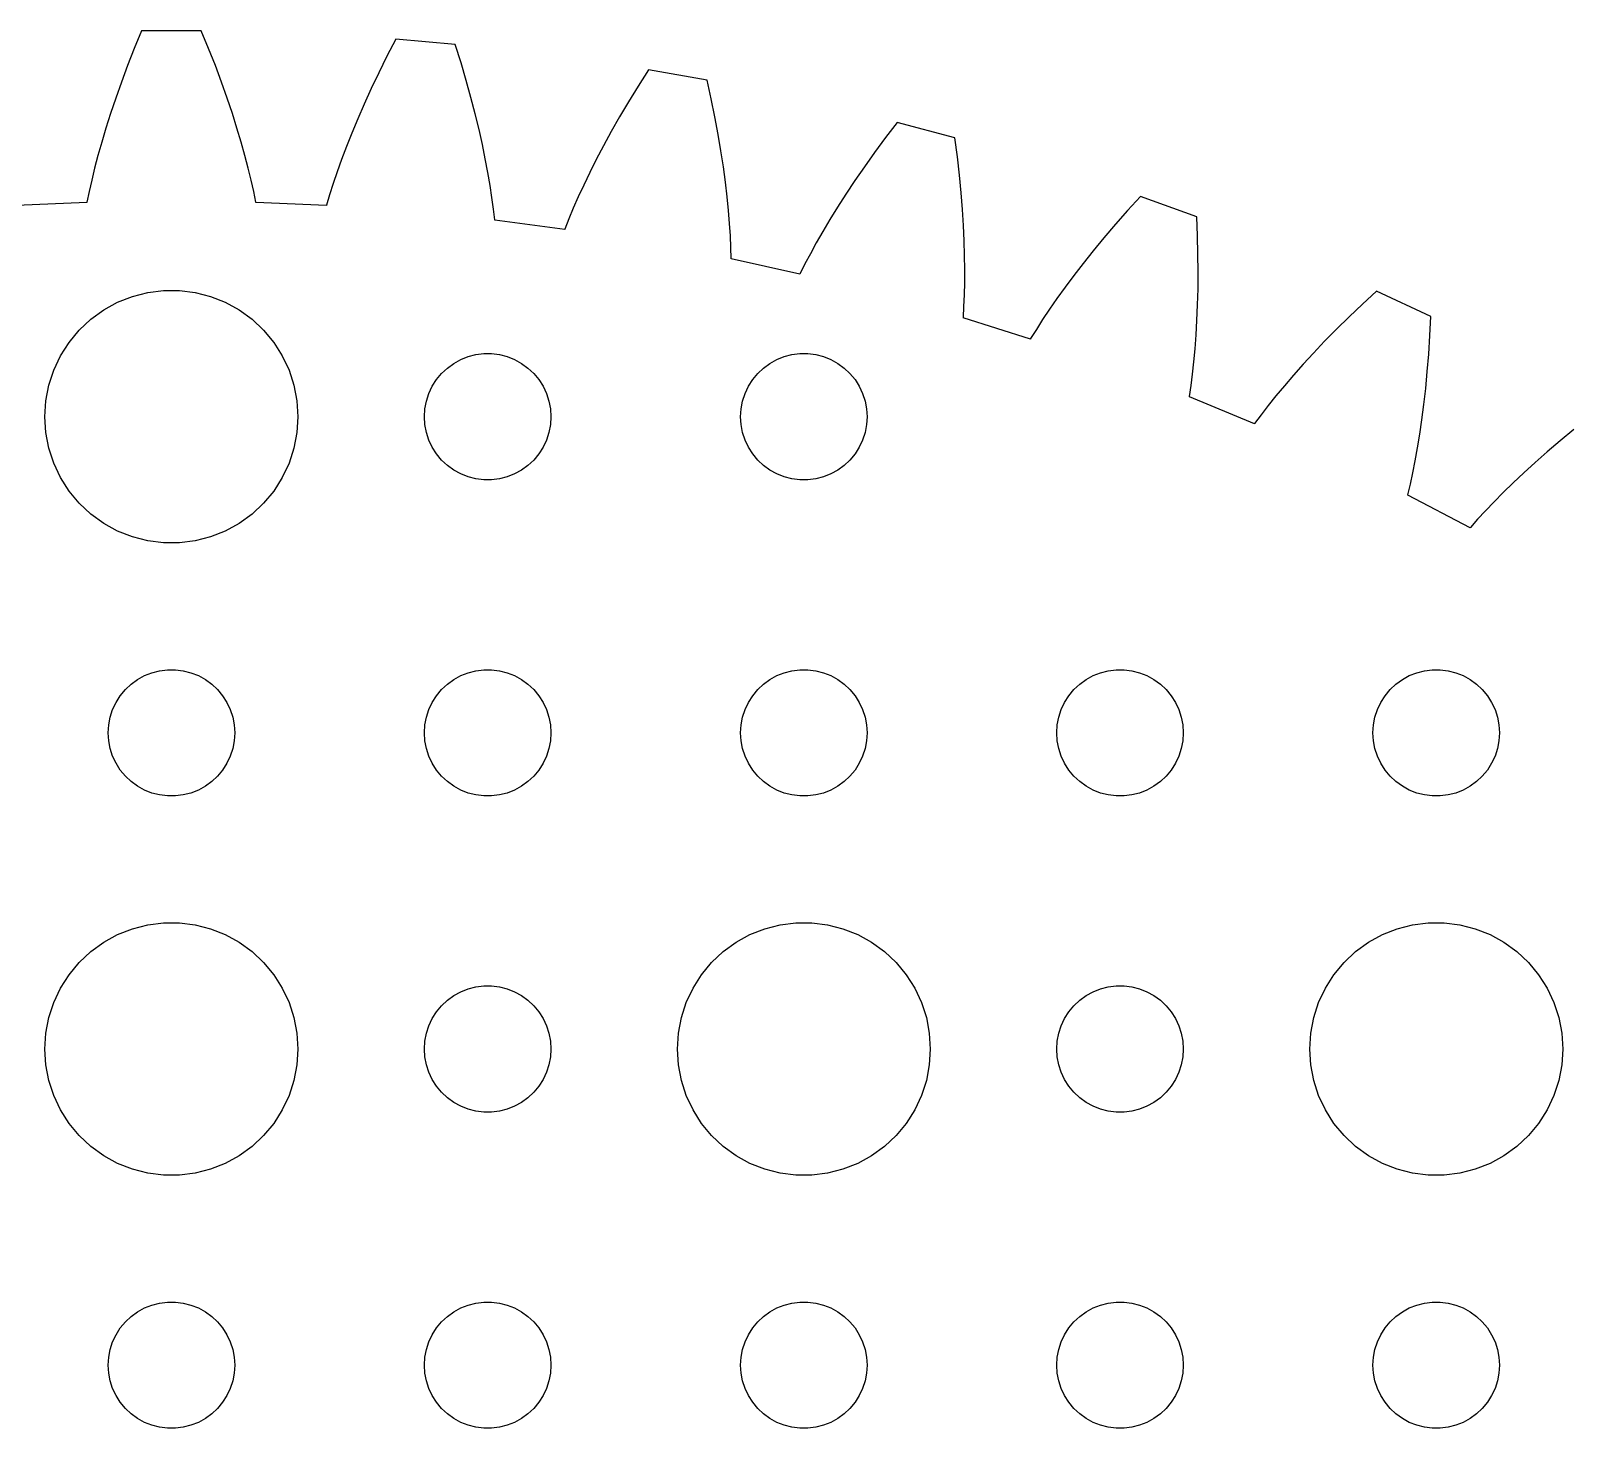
# Model space of a CAD drawing. Header units: metres. Extents: x -69 to 69, y -69 to 69.
# Drawn here: x -3.34 to 33.13, y 36 to 69.16 of the extents above; entities that cross this region are included whole.
import ezdxf

# ---------------------------------------------------------------- set-up
doc = ezdxf.new("R2010")
doc.units = ezdxf.units.M

msp = doc.modelspace()

# ---------------------------------------------------------------- linework, layer by layer
for p, q in [((-0.70831, 69.157), (-0.88176, 68.7367)), ((0.70831, 69.157), (-0.70831, 69.157)), ((0.88176, 68.7367), (0.70831, 69.157)), ((5.32181, 68.9556), (5.11238, 68.552)), ((6.73305, 68.8321), (5.32181, 68.9556)), ((-0.88176, 68.7367), (-1.04155, 68.3303)), ((1.04155, 68.3303), (0.88176, 68.7367)), ((6.8692, 68.3983), (6.73305, 68.8321)), ((-1.04155, 68.3303), (-1.18819, 67.938)), ((1.18819, 67.938), (1.04155, 68.3303)), ((5.11238, 68.552), (4.91779, 68.161)), ((6.99295, 67.9795), (6.8692, 68.3983)), ((11.3114, 68.2294), (11.0676, 67.8456)), ((12.7065, 67.9834), (11.3114, 68.2294)), ((-1.18819, 67.938), (-1.32222, 67.5602)), ((1.32222, 67.5602), (1.18819, 67.938)), ((4.91779, 68.161), (4.73752, 67.783)), ((7.10484, 67.5759), (6.99295, 67.9795)), ((11.0676, 67.8456), (10.8397, 67.473)), ((12.8044, 67.5393), (12.7065, 67.9834)), ((-1.32222, 67.5602), (-1.44417, 67.1973)), ((1.44417, 67.1973), (1.32222, 67.5602)), ((4.73752, 67.783), (4.57106, 67.4184)), ((7.20544, 67.1879), (7.10484, 67.5759)), ((10.8397, 67.473), (10.6272, 67.1122)), ((12.8911, 67.1113), (12.8044, 67.5393)), ((-1.44417, 67.1973), (-1.55457, 66.8494)), ((1.55457, 66.8494), (1.44417, 67.1973)), ((4.57106, 67.4184), (4.41795, 67.0674)), ((7.29529, 66.8157), (7.20544, 67.1879)), ((10.6272, 67.1122), (10.4296, 66.7634)), ((12.9674, 66.6995), (12.8911, 67.1113)), ((-1.55457, 66.8494), (-1.65396, 66.5169)), ((1.65396, 66.5169), (1.55457, 66.8494)), ((4.41795, 67.0674), (4.27765, 66.7305)), ((7.37495, 66.4595), (7.29529, 66.8157)), ((10.4296, 66.7634), (10.2464, 66.4271)), ((17.215, 66.9839), (16.9386, 66.6228)), ((18.5833, 66.6172), (17.215, 66.9839)), ((-1.65396, 66.5169), (-1.74289, 66.2001)), ((1.74289, 66.2001), (1.65396, 66.5169)), ((4.14966, 66.4079), (4.03345, 66.1001)), ((4.27765, 66.7305), (4.14966, 66.4079)), ((7.44499, 66.1196), (7.37495, 66.4595)), ((10.2464, 66.4271), (10.0773, 66.1037)), ((13.0338, 66.3042), (12.9674, 66.6995)), ((16.9386, 66.6228), (16.6791, 66.2715)), ((18.6421, 66.1664), (18.5833, 66.6172)), ((-1.74289, 66.2001), (-1.82193, 65.8992)), ((1.82193, 65.8992), (1.74289, 66.2001)), ((4.03345, 66.1001), (3.92848, 65.8072)), ((7.50597, 65.7962), (7.44499, 66.1196)), ((10.0773, 66.1037), (9.92169, 65.7936)), ((13.0909, 65.9256), (13.0338, 66.3042)), ((16.6791, 66.2715), (16.4359, 65.9306)), ((18.6912, 65.7324), (18.6421, 66.1664)), ((-1.82193, 65.8992), (-1.89163, 65.6144)), ((1.89163, 65.6144), (1.82193, 65.8992)), ((3.92848, 65.8072), (3.83423, 65.5295)), ((7.55847, 65.4896), (7.50597, 65.7962)), ((9.92169, 65.7936), (9.7791, 65.497)), ((13.1392, 65.5638), (13.0909, 65.9256)), ((16.4359, 65.9306), (16.2087, 65.6004)), ((18.7313, 65.3155), (18.6912, 65.7324)), ((-1.95256, 65.3459), (-2.00529, 65.0941)), ((-1.89163, 65.6144), (-1.95256, 65.3459)), ((1.95256, 65.3459), (1.89163, 65.6144)), ((2.00529, 65.0941), (1.95256, 65.3459)), ((3.83423, 65.5295), (3.75014, 65.2675)), ((7.60309, 65.1998), (7.55847, 65.4896)), ((9.7791, 65.497), (9.64902, 65.2144)), ((13.1794, 65.2191), (13.1392, 65.5638)), ((15.997, 65.2813), (15.8003, 64.9739)), ((16.2087, 65.6004), (15.997, 65.2813)), ((18.763, 64.9159), (18.7313, 65.3155)), ((-2.00494, 65.0826), (-3.67519, 65.0127)), ((-2.00529, 65.0941), (-2.00494, 65.0826)), ((2.00504, 65.0856), (2.00529, 65.0941)), ((3.675, 65.0096), (2.00504, 65.0856)), ((3.67566, 65.0212), (3.675, 65.0096)), ((3.75014, 65.2675), (3.67566, 65.0212)), ((7.6404, 64.9271), (7.60309, 65.1998)), ((7.67099, 64.6716), (7.6404, 64.9271)), ((9.53091, 64.946), (9.4243, 64.6922)), ((9.64902, 65.2144), (9.53091, 64.946)), ((13.2119, 64.8917), (13.1794, 65.2191)), ((15.8003, 64.9739), (15.6182, 64.6785)), ((18.7869, 64.5338), (18.763, 64.9159)), ((22.9875, 65.2286), (22.6808, 64.893)), ((24.3187, 64.7441), (22.9875, 65.2286)), ((7.67, 64.6632), (7.67099, 64.6716)), ((9.32698, 64.442), (7.67, 64.6632)), ((9.4243, 64.6922), (9.32864, 64.4534)), ((13.2375, 64.5816), (13.2119, 64.8917)), ((13.2567, 64.289), (13.2375, 64.5816)), ((15.6182, 64.6785), (15.4503, 64.3954)), ((22.3916, 64.5657), (22.1196, 64.2472)), ((22.6808, 64.893), (22.3916, 64.5657)), ((24.3379, 64.2898), (24.3187, 64.7441)), ((9.32864, 64.4534), (9.32698, 64.442)), ((13.2701, 64.0141), (13.2567, 64.289)), ((15.4503, 64.3954), (15.2961, 64.1252)), ((18.8035, 64.1692), (18.7869, 64.5338)), ((22.1196, 64.2472), (21.8645, 63.938)), ((24.3491, 63.8532), (24.3379, 64.2898)), ((13.2783, 63.757), (13.2701, 64.0141)), ((15.1551, 63.8682), (15.0267, 63.6247)), ((15.2961, 64.1252), (15.1551, 63.8682)), ((18.8134, 63.8223), (18.8035, 64.1692)), ((18.8173, 63.4933), (18.8134, 63.8223)), ((21.8645, 63.938), (21.6257, 63.6387)), ((24.3527, 63.4344), (24.3491, 63.8532)), ((13.2766, 63.7487), (13.2783, 63.757)), ((14.908, 63.3838), (13.2766, 63.7487)), ((15.0267, 63.6247), (14.9106, 63.3951)), ((18.8158, 63.1821), (18.8173, 63.4933)), ((21.6257, 63.6387), (21.403, 63.3495)), ((14.9106, 63.3951), (14.908, 63.3838)), ((18.8094, 62.889), (18.8158, 63.1821)), ((21.403, 63.3495), (21.1959, 63.0711)), ((24.3494, 63.0336), (24.3527, 63.4344)), ((-1.27733, 62.7145), (-0.92705, 62.8532)), ((-0.92705, 62.8532), (-0.56213, 62.9469)), ((-0.56213, 62.9469), (-0.18837, 62.9941)), ((-0.18837, 62.9941), (0.18837, 62.9941)), ((0.18837, 62.9941), (0.56213, 62.9469)), ((0.56213, 62.9469), (0.92705, 62.8532)), ((0.92705, 62.8532), (1.27733, 62.7145)), ((18.7988, 62.614), (18.8094, 62.889)), ((21.004, 62.8038), (20.8268, 62.5481)), ((21.1959, 63.0711), (21.004, 62.8038)), ((24.3399, 62.6508), (24.3494, 63.0336)), ((28.5851, 62.9769), (28.2502, 62.6693)), ((29.869, 62.3782), (28.5851, 62.9769)), ((-1.91226, 62.3115), (-1.60747, 62.533)), ((-1.60747, 62.533), (-1.27733, 62.7145)), ((1.27733, 62.7145), (1.60747, 62.533)), ((1.60747, 62.533), (1.91226, 62.3115)), ((18.7846, 62.3571), (18.7988, 62.614)), ((20.8268, 62.5481), (20.6639, 62.3043)), ((24.3246, 62.2862), (24.3399, 62.6508)), ((27.9337, 62.3684), (27.635, 62.0749)), ((28.2502, 62.6693), (27.9337, 62.3684)), ((29.8485, 61.924), (29.869, 62.3782)), ((-2.42705, 61.7634), (-2.1869, 62.0536)), ((-2.1869, 62.0536), (-1.91226, 62.3115)), ((1.91226, 62.3115), (2.1869, 62.0536)), ((2.1869, 62.0536), (2.42705, 61.7634)), ((18.7821, 62.349), (18.7846, 62.3571)), ((20.3755, 61.8433), (18.7821, 62.349)), ((20.5148, 62.0729), (20.3791, 61.8543)), ((20.6639, 62.3043), (20.5148, 62.0729)), ((24.3043, 61.9398), (24.3246, 62.2862)), ((27.635, 62.0749), (27.3538, 61.7891)), ((-2.62891, 61.4453), (-2.42705, 61.7634)), ((2.42705, 61.7634), (2.62891, 61.4453)), ((20.3791, 61.8543), (20.3755, 61.8433)), ((24.2795, 61.6116), (24.3043, 61.9398)), ((27.3538, 61.7891), (27.0899, 61.5117)), ((29.8216, 61.4881), (29.8485, 61.924)), ((-2.78932, 61.1044), (-2.62891, 61.4453)), ((2.62891, 61.4453), (2.78932, 61.1044)), ((6.69626, 61.2665), (6.86133, 61.3572)), ((6.86133, 61.3572), (7.03647, 61.4266)), ((7.03647, 61.4266), (7.21892, 61.4734)), ((7.21892, 61.4734), (7.40581, 61.497)), ((7.40581, 61.497), (7.59418, 61.497)), ((7.59418, 61.497), (7.78107, 61.4734)), ((7.78107, 61.4734), (7.96352, 61.4266)), ((7.96352, 61.4266), (8.13866, 61.3572)), ((8.13866, 61.3572), (8.30373, 61.2665)), ((14.1963, 61.2665), (14.3613, 61.3572)), ((14.3613, 61.3572), (14.5365, 61.4266)), ((14.5365, 61.4266), (14.7189, 61.4734)), ((14.7189, 61.4734), (14.9058, 61.497)), ((14.9058, 61.497), (15.0942, 61.497)), ((15.0942, 61.497), (15.2811, 61.4734)), ((15.2811, 61.4734), (15.4635, 61.4266)), ((15.4635, 61.4266), (15.6387, 61.3572)), ((15.6387, 61.3572), (15.8037, 61.2665)), ((24.219, 61.0103), (24.2509, 61.3018)), ((24.2509, 61.3018), (24.2795, 61.6116)), ((27.0899, 61.5117), (26.8428, 61.2431)), ((29.7887, 61.0706), (29.8216, 61.4881)), ((-2.90575, 60.7461), (-2.78932, 61.1044)), ((2.78932, 61.1044), (2.90575, 60.7461)), ((6.28647, 60.8817), (6.40654, 61.0268)), ((6.40654, 61.0268), (6.54385, 61.1558)), ((6.54385, 61.1558), (6.69626, 61.2665)), ((8.30373, 61.2665), (8.45613, 61.1558)), ((8.45613, 61.1558), (8.59344, 61.0268)), ((8.59344, 61.0268), (8.71352, 60.8817)), ((13.7865, 60.8817), (13.9065, 61.0268)), ((13.9065, 61.0268), (14.0439, 61.1558)), ((14.0439, 61.1558), (14.1963, 61.2665)), ((15.8037, 61.2665), (15.9561, 61.1558)), ((15.9561, 61.1558), (16.0934, 61.0268)), ((16.0934, 61.0268), (16.2135, 60.8817)), ((24.1844, 60.7373), (24.219, 61.0103)), ((26.6123, 60.9838), (26.3978, 60.7342)), ((26.8428, 61.2431), (26.6123, 60.9838)), ((29.7505, 60.6715), (29.7887, 61.0706)), ((-2.97633, 60.376), (-2.90575, 60.7461)), ((2.90575, 60.7461), (2.97633, 60.376)), ((6.04712, 60.373), (6.10533, 60.5522)), ((6.10533, 60.5522), (6.18553, 60.7226)), ((6.18553, 60.7226), (6.28647, 60.8817)), ((8.71352, 60.8817), (8.81445, 60.7226)), ((8.81445, 60.7226), (8.89465, 60.5522)), ((8.89465, 60.5522), (8.95287, 60.373)), ((13.5471, 60.373), (13.6053, 60.5522)), ((13.6053, 60.5522), (13.6855, 60.7226)), ((13.6855, 60.7226), (13.7865, 60.8817)), ((16.2135, 60.8817), (16.3145, 60.7226)), ((16.3145, 60.7226), (16.3947, 60.5522)), ((16.3947, 60.5522), (16.4529, 60.373)), ((24.1479, 60.4826), (24.1844, 60.7373)), ((26.3978, 60.7342), (26.1989, 60.4949)), ((29.7076, 60.291), (29.7505, 60.6715)), ((-3, 60), (-2.97633, 60.376)), ((2.97633, 60.376), (3, 60)), ((6, 60), (6.01183, 60.188)), ((6.01183, 60.188), (6.04712, 60.373)), ((8.95287, 60.373), (8.98816, 60.188)), ((8.98816, 60.188), (9, 60)), ((13.5, 60), (13.5118, 60.188)), ((13.5118, 60.188), (13.5471, 60.373)), ((16.4529, 60.373), (16.4882, 60.188)), ((16.4882, 60.188), (16.5, 60)), ((24.1447, 60.4747), (24.1479, 60.4826)), ((25.688, 59.8321), (24.1447, 60.4747)), ((26.0154, 60.2662), (25.8468, 60.0487)), ((26.1989, 60.4949), (26.0154, 60.2662)), ((29.6607, 59.9291), (29.7076, 60.291)), ((-2.97633, 59.624), (-3, 60)), ((3, 60), (2.97633, 59.624)), ((6.01183, 59.812), (6, 60)), ((6.04712, 59.627), (6.01183, 59.812)), ((8.98816, 59.812), (8.95287, 59.627)), ((9, 60), (8.98816, 59.812)), ((13.5118, 59.812), (13.5, 60)), ((13.5471, 59.627), (13.5118, 59.812)), ((16.4882, 59.812), (16.4529, 59.627)), ((16.5, 60), (16.4882, 59.812)), ((25.6925, 59.8428), (25.688, 59.8321)), ((25.8468, 60.0487), (25.6925, 59.8428)), ((29.6102, 59.5858), (29.6607, 59.9291)), ((-2.90575, 59.2539), (-2.97633, 59.624)), ((2.97633, 59.624), (2.90575, 59.2539)), ((6.10533, 59.4478), (6.04712, 59.627)), ((6.18553, 59.2774), (6.10533, 59.4478)), ((8.89465, 59.4478), (8.81445, 59.2774)), ((8.95287, 59.627), (8.89465, 59.4478)), ((13.6053, 59.4478), (13.5471, 59.627)), ((13.6855, 59.2774), (13.6053, 59.4478)), ((16.3947, 59.4478), (16.3145, 59.2774)), ((16.4529, 59.627), (16.3947, 59.4478)), ((29.5569, 59.2611), (29.6102, 59.5858)), ((33.2631, 59.6965), (32.94, 59.4301)), ((-2.78932, 58.8956), (-2.90575, 59.2539)), ((2.90575, 59.2539), (2.78932, 58.8956)), ((6.28647, 59.1183), (6.18553, 59.2774)), ((6.40654, 58.9732), (6.28647, 59.1183)), ((8.71352, 59.1183), (8.59344, 58.9732)), ((8.81445, 59.2774), (8.71352, 59.1183)), ((13.7865, 59.1183), (13.6855, 59.2774)), ((13.9065, 58.9732), (13.7865, 59.1183)), ((16.2135, 59.1183), (16.0934, 58.9732)), ((16.3145, 59.2774), (16.2135, 59.1183)), ((29.5014, 58.9549), (29.5569, 59.2611)), ((32.635, 59.17), (32.3479, 58.9166)), ((32.94, 59.4301), (32.635, 59.17)), ((-2.62891, 58.5547), (-2.78932, 58.8956)), ((2.78932, 58.8956), (2.62891, 58.5547)), ((6.54385, 58.8442), (6.40654, 58.9732)), ((6.69626, 58.7335), (6.54385, 58.8442)), ((6.86133, 58.6428), (6.69626, 58.7335)), ((8.30373, 58.7335), (8.13866, 58.6428)), ((8.45613, 58.8442), (8.30373, 58.7335)), ((8.59344, 58.9732), (8.45613, 58.8442)), ((14.0439, 58.8442), (13.9065, 58.9732)), ((14.1963, 58.7335), (14.0439, 58.8442)), ((14.3613, 58.6428), (14.1963, 58.7335)), ((15.8037, 58.7335), (15.6387, 58.6428)), ((15.9561, 58.8442), (15.8037, 58.7335)), ((16.0934, 58.9732), (15.9561, 58.8442)), ((29.4442, 58.6674), (29.5014, 58.9549)), ((32.3479, 58.9166), (32.0784, 58.6705)), ((-2.42705, 58.2366), (-2.62891, 58.5547)), ((2.62891, 58.5547), (2.42705, 58.2366)), ((7.03647, 58.5734), (6.86133, 58.6428)), ((7.21892, 58.5266), (7.03647, 58.5734)), ((7.40581, 58.503), (7.21892, 58.5266)), ((7.59418, 58.503), (7.40581, 58.503)), ((7.78107, 58.5266), (7.59418, 58.503)), ((7.96352, 58.5734), (7.78107, 58.5266)), ((8.13866, 58.6428), (7.96352, 58.5734)), ((14.5365, 58.5734), (14.3613, 58.6428)), ((14.7189, 58.5266), (14.5365, 58.5734)), ((14.9058, 58.503), (14.7189, 58.5266)), ((15.0942, 58.503), (14.9058, 58.503)), ((15.2811, 58.5266), (15.0942, 58.503)), ((15.4635, 58.5734), (15.2811, 58.5266)), ((15.6387, 58.6428), (15.4635, 58.5734)), ((29.3274, 58.1478), (29.386, 58.3983)), ((29.386, 58.3983), (29.4442, 58.6674)), ((31.8261, 58.4323), (31.5906, 58.2024)), ((32.0784, 58.6705), (31.8261, 58.4323)), ((-2.1869, 57.9464), (-2.42705, 58.2366)), ((2.42705, 58.2366), (2.1869, 57.9464)), ((29.3235, 58.1403), (29.3274, 58.1478)), ((30.8049, 57.3656), (29.3235, 58.1403)), ((31.5906, 58.2024), (31.3717, 57.9813)), ((-1.91226, 57.6885), (-2.1869, 57.9464)), ((-1.60747, 57.467), (-1.91226, 57.6885)), ((1.91226, 57.6885), (1.60747, 57.467)), ((2.1869, 57.9464), (1.91226, 57.6885)), ((31.169, 57.7695), (30.982, 57.5675)), ((31.3717, 57.9813), (31.169, 57.7695)), ((-1.27733, 57.2855), (-1.60747, 57.467)), ((-0.92705, 57.1468), (-1.27733, 57.2855)), ((1.27733, 57.2855), (0.92705, 57.1468)), ((1.60747, 57.467), (1.27733, 57.2855)), ((30.8104, 57.3758), (30.8049, 57.3656)), ((30.982, 57.5675), (30.8104, 57.3758)), ((-0.56213, 57.0531), (-0.92705, 57.1468)), ((-0.18837, 57.0059), (-0.56213, 57.0531)), ((0.18837, 57.0059), (-0.18837, 57.0059)), ((0.56213, 57.0531), (0.18837, 57.0059)), ((0.92705, 57.1468), (0.56213, 57.0531)), ((-0.28107, 53.9734), (-0.09418, 53.997)), ((-0.09418, 53.997), (0.09418, 53.997)), ((0.09418, 53.997), (0.28107, 53.9734)), ((7.21892, 53.9734), (7.40581, 53.997)), ((7.40581, 53.997), (7.59418, 53.997)), ((7.59418, 53.997), (7.78107, 53.9734)), ((14.7189, 53.9734), (14.9058, 53.997)), ((14.9058, 53.997), (15.0942, 53.997)), ((15.0942, 53.997), (15.2811, 53.9734)), ((22.2189, 53.9734), (22.4058, 53.997)), ((22.4058, 53.997), (22.5942, 53.997)), ((22.5942, 53.997), (22.7811, 53.9734)), ((29.7189, 53.9734), (29.9058, 53.997)), ((29.9058, 53.997), (30.0942, 53.997)), ((30.0942, 53.997), (30.2811, 53.9734)), ((-1.09344, 53.5268), (-0.95613, 53.6558)), ((-0.95613, 53.6558), (-0.80373, 53.7665)), ((-0.80373, 53.7665), (-0.63866, 53.8572)), ((-0.63866, 53.8572), (-0.46352, 53.9266)), ((-0.46352, 53.9266), (-0.28107, 53.9734)), ((0.28107, 53.9734), (0.46352, 53.9266)), ((0.46352, 53.9266), (0.63866, 53.8572)), ((0.63866, 53.8572), (0.80373, 53.7665)), ((0.80373, 53.7665), (0.95613, 53.6558)), ((0.95613, 53.6558), (1.09344, 53.5268)), ((6.40654, 53.5268), (6.54385, 53.6558)), ((6.54385, 53.6558), (6.69626, 53.7665)), ((6.69626, 53.7665), (6.86133, 53.8572)), ((6.86133, 53.8572), (7.03647, 53.9266)), ((7.03647, 53.9266), (7.21892, 53.9734)), ((7.78107, 53.9734), (7.96352, 53.9266)), ((7.96352, 53.9266), (8.13866, 53.8572)), ((8.13866, 53.8572), (8.30373, 53.7665)), ((8.30373, 53.7665), (8.45613, 53.6558)), ((8.45613, 53.6558), (8.59344, 53.5268)), ((13.9065, 53.5268), (14.0439, 53.6558)), ((14.0439, 53.6558), (14.1963, 53.7665)), ((14.1963, 53.7665), (14.3613, 53.8572)), ((14.3613, 53.8572), (14.5365, 53.9266)), ((14.5365, 53.9266), (14.7189, 53.9734)), ((15.2811, 53.9734), (15.4635, 53.9266)), ((15.4635, 53.9266), (15.6387, 53.8572)), ((15.6387, 53.8572), (15.8037, 53.7665)), ((15.8037, 53.7665), (15.9561, 53.6558)), ((15.9561, 53.6558), (16.0934, 53.5268)), ((21.4065, 53.5268), (21.5439, 53.6558)), ((21.5439, 53.6558), (21.6963, 53.7665)), ((21.6963, 53.7665), (21.8613, 53.8572)), ((21.8613, 53.8572), (22.0365, 53.9266)), ((22.0365, 53.9266), (22.2189, 53.9734)), ((22.7811, 53.9734), (22.9635, 53.9266)), ((22.9635, 53.9266), (23.1387, 53.8572)), ((23.1387, 53.8572), (23.3037, 53.7665)), ((23.3037, 53.7665), (23.4561, 53.6558)), ((23.4561, 53.6558), (23.5934, 53.5268)), ((28.9065, 53.5268), (29.0439, 53.6558)), ((29.0439, 53.6558), (29.1963, 53.7665)), ((29.1963, 53.7665), (29.3613, 53.8572)), ((29.3613, 53.8572), (29.5365, 53.9266)), ((29.5365, 53.9266), (29.7189, 53.9734)), ((30.2811, 53.9734), (30.4635, 53.9266)), ((30.4635, 53.9266), (30.6387, 53.8572)), ((30.6387, 53.8572), (30.8037, 53.7665)), ((30.8037, 53.7665), (30.9561, 53.6558)), ((30.9561, 53.6558), (31.0934, 53.5268)), ((-1.31445, 53.2226), (-1.21352, 53.3817)), ((-1.21352, 53.3817), (-1.09344, 53.5268)), ((1.09344, 53.5268), (1.21352, 53.3817)), ((1.21352, 53.3817), (1.31445, 53.2226)), ((6.18553, 53.2226), (6.28647, 53.3817)), ((6.28647, 53.3817), (6.40654, 53.5268)), ((8.59344, 53.5268), (8.71352, 53.3817)), ((8.71352, 53.3817), (8.81445, 53.2226)), ((13.6855, 53.2226), (13.7865, 53.3817)), ((13.7865, 53.3817), (13.9065, 53.5268)), ((16.0934, 53.5268), (16.2135, 53.3817)), ((16.2135, 53.3817), (16.3145, 53.2226)), ((21.1855, 53.2226), (21.2865, 53.3817)), ((21.2865, 53.3817), (21.4065, 53.5268)), ((23.5934, 53.5268), (23.7135, 53.3817)), ((23.7135, 53.3817), (23.8145, 53.2226)), ((28.6855, 53.2226), (28.7865, 53.3817)), ((28.7865, 53.3817), (28.9065, 53.5268)), ((31.0934, 53.5268), (31.2135, 53.3817)), ((31.2135, 53.3817), (31.3145, 53.2226)), ((-1.45287, 52.873), (-1.39465, 53.0522)), ((-1.39465, 53.0522), (-1.31445, 53.2226)), ((1.31445, 53.2226), (1.39465, 53.0522)), ((1.39465, 53.0522), (1.45287, 52.873)), ((6.04712, 52.873), (6.10533, 53.0522)), ((6.10533, 53.0522), (6.18553, 53.2226)), ((8.81445, 53.2226), (8.89465, 53.0522)), ((8.89465, 53.0522), (8.95287, 52.873)), ((13.5471, 52.873), (13.6053, 53.0522)), ((13.6053, 53.0522), (13.6855, 53.2226)), ((16.3145, 53.2226), (16.3947, 53.0522)), ((16.3947, 53.0522), (16.4529, 52.873)), ((21.0471, 52.873), (21.1053, 53.0522)), ((21.1053, 53.0522), (21.1855, 53.2226)), ((23.8145, 53.2226), (23.8947, 53.0522)), ((23.8947, 53.0522), (23.9529, 52.873)), ((28.5471, 52.873), (28.6053, 53.0522)), ((28.6053, 53.0522), (28.6855, 53.2226)), ((31.3145, 53.2226), (31.3947, 53.0522)), ((31.3947, 53.0522), (31.4529, 52.873)), ((-1.5, 52.5), (-1.48816, 52.688)), ((-1.48816, 52.688), (-1.45287, 52.873)), ((1.45287, 52.873), (1.48816, 52.688)), ((1.48816, 52.688), (1.5, 52.5)), ((6, 52.5), (6.01183, 52.688)), ((6.01183, 52.688), (6.04712, 52.873)), ((8.95287, 52.873), (8.98816, 52.688)), ((8.98816, 52.688), (9, 52.5)), ((13.5, 52.5), (13.5118, 52.688)), ((13.5118, 52.688), (13.5471, 52.873)), ((16.4529, 52.873), (16.4882, 52.688)), ((16.4882, 52.688), (16.5, 52.5)), ((21, 52.5), (21.0118, 52.688)), ((21.0118, 52.688), (21.0471, 52.873)), ((23.9529, 52.873), (23.9882, 52.688)), ((23.9882, 52.688), (24, 52.5)), ((28.5, 52.5), (28.5118, 52.688)), ((28.5118, 52.688), (28.5471, 52.873)), ((31.4529, 52.873), (31.4882, 52.688)), ((31.4882, 52.688), (31.5, 52.5)), ((-1.48816, 52.312), (-1.5, 52.5)), ((-1.45287, 52.127), (-1.48816, 52.312)), ((1.48816, 52.312), (1.45287, 52.127)), ((1.5, 52.5), (1.48816, 52.312)), ((6.01183, 52.312), (6, 52.5)), ((6.04712, 52.127), (6.01183, 52.312)), ((8.98816, 52.312), (8.95287, 52.127)), ((9, 52.5), (8.98816, 52.312)), ((13.5118, 52.312), (13.5, 52.5)), ((13.5471, 52.127), (13.5118, 52.312)), ((16.4882, 52.312), (16.4529, 52.127)), ((16.5, 52.5), (16.4882, 52.312)), ((21.0118, 52.312), (21, 52.5)), ((21.0471, 52.127), (21.0118, 52.312)), ((23.9882, 52.312), (23.9529, 52.127)), ((24, 52.5), (23.9882, 52.312)), ((28.5118, 52.312), (28.5, 52.5)), ((28.5471, 52.127), (28.5118, 52.312)), ((31.4882, 52.312), (31.4529, 52.127)), ((31.5, 52.5), (31.4882, 52.312)), ((-1.39465, 51.9478), (-1.45287, 52.127)), ((-1.31445, 51.7774), (-1.39465, 51.9478)), ((1.39465, 51.9478), (1.31445, 51.7774)), ((1.45287, 52.127), (1.39465, 51.9478)), ((6.10533, 51.9478), (6.04712, 52.127)), ((6.18553, 51.7774), (6.10533, 51.9478)), ((8.89465, 51.9478), (8.81445, 51.7774)), ((8.95287, 52.127), (8.89465, 51.9478)), ((13.6053, 51.9478), (13.5471, 52.127)), ((13.6855, 51.7774), (13.6053, 51.9478)), ((16.3947, 51.9478), (16.3145, 51.7774)), ((16.4529, 52.127), (16.3947, 51.9478)), ((21.1053, 51.9478), (21.0471, 52.127)), ((21.1855, 51.7774), (21.1053, 51.9478)), ((23.8947, 51.9478), (23.8145, 51.7774)), ((23.9529, 52.127), (23.8947, 51.9478)), ((28.6053, 51.9478), (28.5471, 52.127)), ((28.6855, 51.7774), (28.6053, 51.9478)), ((31.3947, 51.9478), (31.3145, 51.7774)), ((31.4529, 52.127), (31.3947, 51.9478)), ((-1.21352, 51.6183), (-1.31445, 51.7774)), ((-1.09344, 51.4732), (-1.21352, 51.6183)), ((-0.95613, 51.3442), (-1.09344, 51.4732)), ((1.09344, 51.4732), (0.95613, 51.3442)), ((1.21352, 51.6183), (1.09344, 51.4732)), ((1.31445, 51.7774), (1.21352, 51.6183)), ((6.28647, 51.6183), (6.18553, 51.7774)), ((6.40654, 51.4732), (6.28647, 51.6183)), ((6.54385, 51.3442), (6.40654, 51.4732)), ((8.59344, 51.4732), (8.45613, 51.3442)), ((8.71352, 51.6183), (8.59344, 51.4732)), ((8.81445, 51.7774), (8.71352, 51.6183)), ((13.7865, 51.6183), (13.6855, 51.7774)), ((13.9065, 51.4732), (13.7865, 51.6183)), ((14.0439, 51.3442), (13.9065, 51.4732)), ((16.0934, 51.4732), (15.9561, 51.3442)), ((16.2135, 51.6183), (16.0934, 51.4732)), ((16.3145, 51.7774), (16.2135, 51.6183)), ((21.2865, 51.6183), (21.1855, 51.7774)), ((21.4065, 51.4732), (21.2865, 51.6183)), ((21.5439, 51.3442), (21.4065, 51.4732)), ((23.5934, 51.4732), (23.4561, 51.3442)), ((23.7135, 51.6183), (23.5934, 51.4732)), ((23.8145, 51.7774), (23.7135, 51.6183)), ((28.7865, 51.6183), (28.6855, 51.7774)), ((28.9065, 51.4732), (28.7865, 51.6183)), ((29.0439, 51.3442), (28.9065, 51.4732)), ((31.0934, 51.4732), (30.9561, 51.3442)), ((31.2135, 51.6183), (31.0934, 51.4732)), ((31.3145, 51.7774), (31.2135, 51.6183)), ((-0.80373, 51.2335), (-0.95613, 51.3442)), ((-0.63866, 51.1428), (-0.80373, 51.2335)), ((-0.46352, 51.0734), (-0.63866, 51.1428)), ((-0.28107, 51.0266), (-0.46352, 51.0734)), ((0.46352, 51.0734), (0.28107, 51.0266)), ((0.63866, 51.1428), (0.46352, 51.0734)), ((0.80373, 51.2335), (0.63866, 51.1428)), ((0.95613, 51.3442), (0.80373, 51.2335)), ((6.69626, 51.2335), (6.54385, 51.3442)), ((6.86133, 51.1428), (6.69626, 51.2335)), ((7.03647, 51.0734), (6.86133, 51.1428)), ((7.21892, 51.0266), (7.03647, 51.0734)), ((7.96352, 51.0734), (7.78107, 51.0266)), ((8.13866, 51.1428), (7.96352, 51.0734)), ((8.30373, 51.2335), (8.13866, 51.1428)), ((8.45613, 51.3442), (8.30373, 51.2335)), ((14.1963, 51.2335), (14.0439, 51.3442)), ((14.3613, 51.1428), (14.1963, 51.2335)), ((14.5365, 51.0734), (14.3613, 51.1428)), ((14.7189, 51.0266), (14.5365, 51.0734)), ((15.4635, 51.0734), (15.2811, 51.0266)), ((15.6387, 51.1428), (15.4635, 51.0734)), ((15.8037, 51.2335), (15.6387, 51.1428)), ((15.9561, 51.3442), (15.8037, 51.2335)), ((21.6963, 51.2335), (21.5439, 51.3442)), ((21.8613, 51.1428), (21.6963, 51.2335)), ((22.0365, 51.0734), (21.8613, 51.1428)), ((22.2189, 51.0266), (22.0365, 51.0734)), ((22.9635, 51.0734), (22.7811, 51.0266)), ((23.1387, 51.1428), (22.9635, 51.0734)), ((23.3037, 51.2335), (23.1387, 51.1428)), ((23.4561, 51.3442), (23.3037, 51.2335)), ((29.1963, 51.2335), (29.0439, 51.3442)), ((29.3613, 51.1428), (29.1963, 51.2335)), ((29.5365, 51.0734), (29.3613, 51.1428)), ((29.7189, 51.0266), (29.5365, 51.0734)), ((30.4635, 51.0734), (30.2811, 51.0266)), ((30.6387, 51.1428), (30.4635, 51.0734)), ((30.8037, 51.2335), (30.6387, 51.1428)), ((30.9561, 51.3442), (30.8037, 51.2335)), ((-0.09418, 51.003), (-0.28107, 51.0266)), ((0.09418, 51.003), (-0.09418, 51.003)), ((0.28107, 51.0266), (0.09418, 51.003)), ((7.40581, 51.003), (7.21892, 51.0266)), ((7.59418, 51.003), (7.40581, 51.003)), ((7.78107, 51.0266), (7.59418, 51.003)), ((14.9058, 51.003), (14.7189, 51.0266)), ((15.0942, 51.003), (14.9058, 51.003)), ((15.2811, 51.0266), (15.0942, 51.003)), ((22.4058, 51.003), (22.2189, 51.0266)), ((22.5942, 51.003), (22.4058, 51.003)), ((22.7811, 51.0266), (22.5942, 51.003)), ((29.9058, 51.003), (29.7189, 51.0266)), ((30.0942, 51.003), (29.9058, 51.003)), ((30.2811, 51.0266), (30.0942, 51.003)), ((-1.27733, 47.7145), (-0.92705, 47.8532)), ((-0.92705, 47.8532), (-0.56213, 47.9469)), ((-0.56213, 47.9469), (-0.18837, 47.9941)), ((-0.18837, 47.9941), (0.18837, 47.9941)), ((0.18837, 47.9941), (0.56213, 47.9469)), ((0.56213, 47.9469), (0.92705, 47.8532)), ((0.92705, 47.8532), (1.27733, 47.7145)), ((13.7227, 47.7145), (14.0729, 47.8532)), ((14.0729, 47.8532), (14.4379, 47.9469)), ((14.4379, 47.9469), (14.8116, 47.9941)), ((14.8116, 47.9941), (15.1884, 47.9941)), ((15.1884, 47.9941), (15.5621, 47.9469)), ((15.5621, 47.9469), (15.927, 47.8532)), ((15.927, 47.8532), (16.2773, 47.7145)), ((28.7227, 47.7145), (29.0729, 47.8532)), ((29.0729, 47.8532), (29.4379, 47.9469)), ((29.4379, 47.9469), (29.8116, 47.9941)), ((29.8116, 47.9941), (30.1884, 47.9941)), ((30.1884, 47.9941), (30.5621, 47.9469)), ((30.5621, 47.9469), (30.927, 47.8532)), ((30.927, 47.8532), (31.2773, 47.7145)), ((-1.91226, 47.3115), (-1.60747, 47.533)), ((-1.60747, 47.533), (-1.27733, 47.7145)), ((1.27733, 47.7145), (1.60747, 47.533)), ((1.60747, 47.533), (1.91226, 47.3115)), ((13.0877, 47.3115), (13.3925, 47.533)), ((13.3925, 47.533), (13.7227, 47.7145)), ((16.2773, 47.7145), (16.6075, 47.533)), ((16.6075, 47.533), (16.9123, 47.3115)), ((28.0877, 47.3115), (28.3925, 47.533)), ((28.3925, 47.533), (28.7227, 47.7145)), ((31.2773, 47.7145), (31.6075, 47.533)), ((31.6075, 47.533), (31.9123, 47.3115)), ((-2.42705, 46.7634), (-2.1869, 47.0536)), ((-2.1869, 47.0536), (-1.91226, 47.3115)), ((1.91226, 47.3115), (2.1869, 47.0536)), ((2.1869, 47.0536), (2.42705, 46.7634)), ((12.5729, 46.7634), (12.8131, 47.0536)), ((12.8131, 47.0536), (13.0877, 47.3115)), ((16.9123, 47.3115), (17.1869, 47.0536)), ((17.1869, 47.0536), (17.427, 46.7634)), ((27.5729, 46.7634), (27.8131, 47.0536)), ((27.8131, 47.0536), (28.0877, 47.3115)), ((31.9123, 47.3115), (32.1869, 47.0536)), ((32.1869, 47.0536), (32.427, 46.7634)), ((-2.62891, 46.4453), (-2.42705, 46.7634)), ((2.42705, 46.7634), (2.62891, 46.4453)), ((12.3711, 46.4453), (12.5729, 46.7634)), ((17.427, 46.7634), (17.6289, 46.4453)), ((27.3711, 46.4453), (27.5729, 46.7634)), ((32.427, 46.7634), (32.6289, 46.4453)), ((-2.78932, 46.1044), (-2.62891, 46.4453)), ((2.62891, 46.4453), (2.78932, 46.1044)), ((6.69626, 46.2665), (6.86133, 46.3572)), ((6.86133, 46.3572), (7.03647, 46.4266)), ((7.03647, 46.4266), (7.21892, 46.4734)), ((7.21892, 46.4734), (7.40581, 46.497)), ((7.40581, 46.497), (7.59418, 46.497)), ((7.59418, 46.497), (7.78107, 46.4734)), ((7.78107, 46.4734), (7.96352, 46.4266)), ((7.96352, 46.4266), (8.13866, 46.3572)), ((8.13866, 46.3572), (8.30373, 46.2665)), ((12.2107, 46.1044), (12.3711, 46.4453)), ((17.6289, 46.4453), (17.7893, 46.1044)), ((21.6963, 46.2665), (21.8613, 46.3572)), ((21.8613, 46.3572), (22.0365, 46.4266)), ((22.0365, 46.4266), (22.2189, 46.4734)), ((22.2189, 46.4734), (22.4058, 46.497)), ((22.4058, 46.497), (22.5942, 46.497)), ((22.5942, 46.497), (22.7811, 46.4734)), ((22.7811, 46.4734), (22.9635, 46.4266)), ((22.9635, 46.4266), (23.1387, 46.3572)), ((23.1387, 46.3572), (23.3037, 46.2665)), ((27.2107, 46.1044), (27.3711, 46.4453)), ((32.6289, 46.4453), (32.7893, 46.1044)), ((-2.90575, 45.7461), (-2.78932, 46.1044)), ((2.78932, 46.1044), (2.90575, 45.7461)), ((6.28647, 45.8817), (6.40654, 46.0268)), ((6.40654, 46.0268), (6.54385, 46.1558)), ((6.54385, 46.1558), (6.69626, 46.2665)), ((8.30373, 46.2665), (8.45613, 46.1558)), ((8.45613, 46.1558), (8.59344, 46.0268)), ((8.59344, 46.0268), (8.71352, 45.8817)), ((12.0942, 45.7461), (12.2107, 46.1044)), ((17.7893, 46.1044), (17.9057, 45.7461)), ((21.2865, 45.8817), (21.4065, 46.0268)), ((21.4065, 46.0268), (21.5439, 46.1558)), ((21.5439, 46.1558), (21.6963, 46.2665)), ((23.3037, 46.2665), (23.4561, 46.1558)), ((23.4561, 46.1558), (23.5934, 46.0268)), ((23.5934, 46.0268), (23.7135, 45.8817)), ((27.0942, 45.7461), (27.2107, 46.1044)), ((32.7893, 46.1044), (32.9057, 45.7461)), ((-2.97633, 45.376), (-2.90575, 45.7461)), ((2.90575, 45.7461), (2.97633, 45.376)), ((6.10533, 45.5522), (6.18553, 45.7226)), ((6.18553, 45.7226), (6.28647, 45.8817)), ((8.71352, 45.8817), (8.81445, 45.7226)), ((8.81445, 45.7226), (8.89465, 45.5522)), ((12.0237, 45.376), (12.0942, 45.7461)), ((17.9057, 45.7461), (17.9763, 45.376)), ((21.1053, 45.5522), (21.1855, 45.7226)), ((21.1855, 45.7226), (21.2865, 45.8817)), ((23.7135, 45.8817), (23.8145, 45.7226)), ((23.8145, 45.7226), (23.8947, 45.5522)), ((27.0237, 45.376), (27.0942, 45.7461)), ((32.9057, 45.7461), (32.9763, 45.376)), ((-3, 45), (-2.97633, 45.376)), ((2.97633, 45.376), (3, 45)), ((6.01183, 45.188), (6.04712, 45.373)), ((6.04712, 45.373), (6.10533, 45.5522)), ((8.89465, 45.5522), (8.95287, 45.373)), ((8.95287, 45.373), (8.98816, 45.188)), ((12, 45), (12.0237, 45.376)), ((17.9763, 45.376), (18, 45)), ((21.0118, 45.188), (21.0471, 45.373)), ((21.0471, 45.373), (21.1053, 45.5522)), ((23.8947, 45.5522), (23.9529, 45.373)), ((23.9529, 45.373), (23.9882, 45.188)), ((27, 45), (27.0237, 45.376)), ((32.9763, 45.376), (33, 45)), ((-2.97633, 44.624), (-3, 45)), ((3, 45), (2.97633, 44.624)), ((6, 45), (6.01183, 45.188)), ((6.01183, 44.812), (6, 45)), ((8.98816, 45.188), (9, 45)), ((9, 45), (8.98816, 44.812)), ((12.0237, 44.624), (12, 45)), ((18, 45), (17.9763, 44.624)), ((21, 45), (21.0118, 45.188)), ((21.0118, 44.812), (21, 45)), ((23.9882, 45.188), (24, 45)), ((24, 45), (23.9882, 44.812)), ((27.0237, 44.624), (27, 45)), ((33, 45), (32.9763, 44.624)), ((-2.90575, 44.2539), (-2.97633, 44.624)), ((2.97633, 44.624), (2.90575, 44.2539)), ((6.04712, 44.627), (6.01183, 44.812)), ((6.10533, 44.4478), (6.04712, 44.627)), ((8.95287, 44.627), (8.89465, 44.4478)), ((8.98816, 44.812), (8.95287, 44.627)), ((12.0942, 44.2539), (12.0237, 44.624)), ((17.9763, 44.624), (17.9057, 44.2539)), ((21.0471, 44.627), (21.0118, 44.812)), ((21.1053, 44.4478), (21.0471, 44.627)), ((23.9529, 44.627), (23.8947, 44.4478)), ((23.9882, 44.812), (23.9529, 44.627)), ((27.0942, 44.2539), (27.0237, 44.624)), ((32.9763, 44.624), (32.9057, 44.2539)), ((-2.78932, 43.8956), (-2.90575, 44.2539)), ((2.90575, 44.2539), (2.78932, 43.8956)), ((6.18553, 44.2774), (6.10533, 44.4478)), ((6.28647, 44.1183), (6.18553, 44.2774)), ((8.81445, 44.2774), (8.71352, 44.1183)), ((8.89465, 44.4478), (8.81445, 44.2774)), ((12.2107, 43.8956), (12.0942, 44.2539)), ((17.9057, 44.2539), (17.7893, 43.8956)), ((21.1855, 44.2774), (21.1053, 44.4478)), ((21.2865, 44.1183), (21.1855, 44.2774)), ((23.8145, 44.2774), (23.7135, 44.1183)), ((23.8947, 44.4478), (23.8145, 44.2774)), ((27.2107, 43.8956), (27.0942, 44.2539)), ((32.9057, 44.2539), (32.7893, 43.8956)), ((-2.62891, 43.5547), (-2.78932, 43.8956)), ((2.78932, 43.8956), (2.62891, 43.5547)), ((6.40654, 43.9732), (6.28647, 44.1183)), ((6.54385, 43.8442), (6.40654, 43.9732)), ((6.69626, 43.7335), (6.54385, 43.8442)), ((8.45613, 43.8442), (8.30373, 43.7335)), ((8.59344, 43.9732), (8.45613, 43.8442)), ((8.71352, 44.1183), (8.59344, 43.9732)), ((12.3711, 43.5547), (12.2107, 43.8956)), ((17.7893, 43.8956), (17.6289, 43.5547)), ((21.4065, 43.9732), (21.2865, 44.1183)), ((21.5439, 43.8442), (21.4065, 43.9732)), ((21.6963, 43.7335), (21.5439, 43.8442)), ((23.4561, 43.8442), (23.3037, 43.7335)), ((23.5934, 43.9732), (23.4561, 43.8442)), ((23.7135, 44.1183), (23.5934, 43.9732)), ((27.3711, 43.5547), (27.2107, 43.8956)), ((32.7893, 43.8956), (32.6289, 43.5547)), ((-2.42705, 43.2366), (-2.62891, 43.5547)), ((2.62891, 43.5547), (2.42705, 43.2366)), ((6.86133, 43.6428), (6.69626, 43.7335)), ((7.03647, 43.5734), (6.86133, 43.6428)), ((7.21892, 43.5266), (7.03647, 43.5734)), ((7.40581, 43.503), (7.21892, 43.5266)), ((7.59418, 43.503), (7.40581, 43.503)), ((7.78107, 43.5266), (7.59418, 43.503)), ((7.96352, 43.5734), (7.78107, 43.5266)), ((8.13866, 43.6428), (7.96352, 43.5734)), ((8.30373, 43.7335), (8.13866, 43.6428)), ((12.5729, 43.2366), (12.3711, 43.5547)), ((17.6289, 43.5547), (17.427, 43.2366)), ((21.8613, 43.6428), (21.6963, 43.7335)), ((22.0365, 43.5734), (21.8613, 43.6428)), ((22.2189, 43.5266), (22.0365, 43.5734)), ((22.4058, 43.503), (22.2189, 43.5266)), ((22.5942, 43.503), (22.4058, 43.503)), ((22.7811, 43.5266), (22.5942, 43.503)), ((22.9635, 43.5734), (22.7811, 43.5266)), ((23.1387, 43.6428), (22.9635, 43.5734)), ((23.3037, 43.7335), (23.1387, 43.6428)), ((27.5729, 43.2366), (27.3711, 43.5547)), ((32.6289, 43.5547), (32.427, 43.2366)), ((-2.1869, 42.9464), (-2.42705, 43.2366)), ((2.42705, 43.2366), (2.1869, 42.9464)), ((12.8131, 42.9464), (12.5729, 43.2366)), ((17.427, 43.2366), (17.1869, 42.9464)), ((27.8131, 42.9464), (27.5729, 43.2366)), ((32.427, 43.2366), (32.1869, 42.9464)), ((-1.91226, 42.6885), (-2.1869, 42.9464)), ((-1.60747, 42.467), (-1.91226, 42.6885)), ((1.91226, 42.6885), (1.60747, 42.467)), ((2.1869, 42.9464), (1.91226, 42.6885)), ((13.0877, 42.6885), (12.8131, 42.9464)), ((13.3925, 42.467), (13.0877, 42.6885)), ((16.9123, 42.6885), (16.6075, 42.467)), ((17.1869, 42.9464), (16.9123, 42.6885)), ((28.0877, 42.6885), (27.8131, 42.9464)), ((28.3925, 42.467), (28.0877, 42.6885)), ((31.9123, 42.6885), (31.6075, 42.467)), ((32.1869, 42.9464), (31.9123, 42.6885)), ((-1.27733, 42.2855), (-1.60747, 42.467)), ((1.60747, 42.467), (1.27733, 42.2855)), ((13.7227, 42.2855), (13.3925, 42.467)), ((16.6075, 42.467), (16.2773, 42.2855)), ((28.7227, 42.2855), (28.3925, 42.467)), ((31.6075, 42.467), (31.2773, 42.2855)), ((-0.92705, 42.1468), (-1.27733, 42.2855)), ((-0.56213, 42.0531), (-0.92705, 42.1468)), ((-0.18837, 42.0059), (-0.56213, 42.0531)), ((0.18837, 42.0059), (-0.18837, 42.0059)), ((0.56213, 42.0531), (0.18837, 42.0059)), ((0.92705, 42.1468), (0.56213, 42.0531)), ((1.27733, 42.2855), (0.92705, 42.1468)), ((14.0729, 42.1468), (13.7227, 42.2855)), ((14.4379, 42.0531), (14.0729, 42.1468)), ((14.8116, 42.0059), (14.4379, 42.0531)), ((15.1884, 42.0059), (14.8116, 42.0059)), ((15.5621, 42.0531), (15.1884, 42.0059)), ((15.927, 42.1468), (15.5621, 42.0531)), ((16.2773, 42.2855), (15.927, 42.1468)), ((29.0729, 42.1468), (28.7227, 42.2855)), ((29.4379, 42.0531), (29.0729, 42.1468)), ((29.8116, 42.0059), (29.4379, 42.0531)), ((30.1884, 42.0059), (29.8116, 42.0059)), ((30.5621, 42.0531), (30.1884, 42.0059)), ((30.927, 42.1468), (30.5621, 42.0531)), ((31.2773, 42.2855), (30.927, 42.1468)), ((-0.95613, 38.6558), (-0.80373, 38.7665)), ((-0.80373, 38.7665), (-0.63866, 38.8572)), ((-0.63866, 38.8572), (-0.46352, 38.9266)), ((-0.46352, 38.9266), (-0.28107, 38.9734)), ((-0.28107, 38.9734), (-0.09418, 38.997)), ((-0.09418, 38.997), (0.09418, 38.997)), ((0.09418, 38.997), (0.28107, 38.9734)), ((0.28107, 38.9734), (0.46352, 38.9266)), ((0.46352, 38.9266), (0.63866, 38.8572)), ((0.63866, 38.8572), (0.80373, 38.7665)), ((0.80373, 38.7665), (0.95613, 38.6558)), ((6.54385, 38.6558), (6.69626, 38.7665)), ((6.69626, 38.7665), (6.86133, 38.8572)), ((6.86133, 38.8572), (7.03647, 38.9266)), ((7.03647, 38.9266), (7.21892, 38.9734)), ((7.21892, 38.9734), (7.40581, 38.997)), ((7.40581, 38.997), (7.59418, 38.997)), ((7.59418, 38.997), (7.78107, 38.9734)), ((7.78107, 38.9734), (7.96352, 38.9266)), ((7.96352, 38.9266), (8.13866, 38.8572)), ((8.13866, 38.8572), (8.30373, 38.7665)), ((8.30373, 38.7665), (8.45613, 38.6558)), ((14.0439, 38.6558), (14.1963, 38.7665)), ((14.1963, 38.7665), (14.3613, 38.8572)), ((14.3613, 38.8572), (14.5365, 38.9266)), ((14.5365, 38.9266), (14.7189, 38.9734)), ((14.7189, 38.9734), (14.9058, 38.997)), ((14.9058, 38.997), (15.0942, 38.997)), ((15.0942, 38.997), (15.2811, 38.9734)), ((15.2811, 38.9734), (15.4635, 38.9266)), ((15.4635, 38.9266), (15.6387, 38.8572)), ((15.6387, 38.8572), (15.8037, 38.7665)), ((15.8037, 38.7665), (15.9561, 38.6558)), ((21.5439, 38.6558), (21.6963, 38.7665)), ((21.6963, 38.7665), (21.8613, 38.8572)), ((21.8613, 38.8572), (22.0365, 38.9266)), ((22.0365, 38.9266), (22.2189, 38.9734)), ((22.2189, 38.9734), (22.4058, 38.997)), ((22.4058, 38.997), (22.5942, 38.997)), ((22.5942, 38.997), (22.7811, 38.9734)), ((22.7811, 38.9734), (22.9635, 38.9266)), ((22.9635, 38.9266), (23.1387, 38.8572)), ((23.1387, 38.8572), (23.3037, 38.7665)), ((23.3037, 38.7665), (23.4561, 38.6558)), ((29.0439, 38.6558), (29.1963, 38.7665)), ((29.1963, 38.7665), (29.3613, 38.8572)), ((29.3613, 38.8572), (29.5365, 38.9266)), ((29.5365, 38.9266), (29.7189, 38.9734)), ((29.7189, 38.9734), (29.9058, 38.997)), ((29.9058, 38.997), (30.0942, 38.997)), ((30.0942, 38.997), (30.2811, 38.9734)), ((30.2811, 38.9734), (30.4635, 38.9266)), ((30.4635, 38.9266), (30.6387, 38.8572)), ((30.6387, 38.8572), (30.8037, 38.7665)), ((30.8037, 38.7665), (30.9561, 38.6558)), ((-1.31445, 38.2226), (-1.21352, 38.3817)), ((-1.21352, 38.3817), (-1.09344, 38.5268)), ((-1.09344, 38.5268), (-0.95613, 38.6558)), ((0.95613, 38.6558), (1.09344, 38.5268)), ((1.09344, 38.5268), (1.21352, 38.3817)), ((1.21352, 38.3817), (1.31445, 38.2226)), ((6.18553, 38.2226), (6.28647, 38.3817)), ((6.28647, 38.3817), (6.40654, 38.5268)), ((6.40654, 38.5268), (6.54385, 38.6558)), ((8.45613, 38.6558), (8.59344, 38.5268)), ((8.59344, 38.5268), (8.71352, 38.3817)), ((8.71352, 38.3817), (8.81445, 38.2226)), ((13.6855, 38.2226), (13.7865, 38.3817)), ((13.7865, 38.3817), (13.9065, 38.5268)), ((13.9065, 38.5268), (14.0439, 38.6558)), ((15.9561, 38.6558), (16.0934, 38.5268)), ((16.0934, 38.5268), (16.2135, 38.3817)), ((16.2135, 38.3817), (16.3145, 38.2226)), ((21.1855, 38.2226), (21.2865, 38.3817)), ((21.2865, 38.3817), (21.4065, 38.5268)), ((21.4065, 38.5268), (21.5439, 38.6558)), ((23.4561, 38.6558), (23.5934, 38.5268)), ((23.5934, 38.5268), (23.7135, 38.3817)), ((23.7135, 38.3817), (23.8145, 38.2226)), ((28.6855, 38.2226), (28.7865, 38.3817)), ((28.7865, 38.3817), (28.9065, 38.5268)), ((28.9065, 38.5268), (29.0439, 38.6558)), ((30.9561, 38.6558), (31.0934, 38.5268)), ((31.0934, 38.5268), (31.2135, 38.3817)), ((31.2135, 38.3817), (31.3145, 38.2226)), ((-1.45287, 37.873), (-1.39465, 38.0522)), ((-1.39465, 38.0522), (-1.31445, 38.2226)), ((1.31445, 38.2226), (1.39465, 38.0522)), ((1.39465, 38.0522), (1.45287, 37.873)), ((6.04712, 37.873), (6.10533, 38.0522)), ((6.10533, 38.0522), (6.18553, 38.2226)), ((8.81445, 38.2226), (8.89465, 38.0522)), ((8.89465, 38.0522), (8.95287, 37.873)), ((13.5471, 37.873), (13.6053, 38.0522)), ((13.6053, 38.0522), (13.6855, 38.2226)), ((16.3145, 38.2226), (16.3947, 38.0522)), ((16.3947, 38.0522), (16.4529, 37.873)), ((21.0471, 37.873), (21.1053, 38.0522)), ((21.1053, 38.0522), (21.1855, 38.2226)), ((23.8145, 38.2226), (23.8947, 38.0522)), ((23.8947, 38.0522), (23.9529, 37.873)), ((28.5471, 37.873), (28.6053, 38.0522)), ((28.6053, 38.0522), (28.6855, 38.2226)), ((31.3145, 38.2226), (31.3947, 38.0522)), ((31.3947, 38.0522), (31.4529, 37.873)), ((-1.5, 37.5), (-1.48816, 37.688)), ((-1.48816, 37.688), (-1.45287, 37.873)), ((1.45287, 37.873), (1.48816, 37.688)), ((1.48816, 37.688), (1.5, 37.5)), ((6, 37.5), (6.01183, 37.688)), ((6.01183, 37.688), (6.04712, 37.873)), ((8.95287, 37.873), (8.98816, 37.688)), ((8.98816, 37.688), (9, 37.5)), ((13.5, 37.5), (13.5118, 37.688)), ((13.5118, 37.688), (13.5471, 37.873)), ((16.4529, 37.873), (16.4882, 37.688)), ((16.4882, 37.688), (16.5, 37.5)), ((21, 37.5), (21.0118, 37.688)), ((21.0118, 37.688), (21.0471, 37.873)), ((23.9529, 37.873), (23.9882, 37.688)), ((23.9882, 37.688), (24, 37.5)), ((28.5, 37.5), (28.5118, 37.688)), ((28.5118, 37.688), (28.5471, 37.873)), ((31.4529, 37.873), (31.4882, 37.688)), ((31.4882, 37.688), (31.5, 37.5)), ((-1.48816, 37.312), (-1.5, 37.5)), ((-1.45287, 37.127), (-1.48816, 37.312)), ((1.48816, 37.312), (1.45287, 37.127)), ((1.5, 37.5), (1.48816, 37.312)), ((6.01183, 37.312), (6, 37.5)), ((6.04712, 37.127), (6.01183, 37.312)), ((8.98816, 37.312), (8.95287, 37.127)), ((9, 37.5), (8.98816, 37.312)), ((13.5118, 37.312), (13.5, 37.5)), ((13.5471, 37.127), (13.5118, 37.312)), ((16.4882, 37.312), (16.4529, 37.127)), ((16.5, 37.5), (16.4882, 37.312)), ((21.0118, 37.312), (21, 37.5)), ((21.0471, 37.127), (21.0118, 37.312)), ((23.9882, 37.312), (23.9529, 37.127)), ((24, 37.5), (23.9882, 37.312)), ((28.5118, 37.312), (28.5, 37.5)), ((28.5471, 37.127), (28.5118, 37.312)), ((31.4882, 37.312), (31.4529, 37.127)), ((31.5, 37.5), (31.4882, 37.312)), ((-1.39465, 36.9478), (-1.45287, 37.127)), ((-1.31445, 36.7774), (-1.39465, 36.9478)), ((1.39465, 36.9478), (1.31445, 36.7774)), ((1.45287, 37.127), (1.39465, 36.9478)), ((6.10533, 36.9478), (6.04712, 37.127)), ((6.18553, 36.7774), (6.10533, 36.9478)), ((8.89465, 36.9478), (8.81445, 36.7774)), ((8.95287, 37.127), (8.89465, 36.9478)), ((13.6053, 36.9478), (13.5471, 37.127)), ((13.6855, 36.7774), (13.6053, 36.9478)), ((16.3947, 36.9478), (16.3145, 36.7774)), ((16.4529, 37.127), (16.3947, 36.9478)), ((21.1053, 36.9478), (21.0471, 37.127)), ((21.1855, 36.7774), (21.1053, 36.9478)), ((23.8947, 36.9478), (23.8145, 36.7774)), ((23.9529, 37.127), (23.8947, 36.9478)), ((28.6053, 36.9478), (28.5471, 37.127)), ((28.6855, 36.7774), (28.6053, 36.9478)), ((31.3947, 36.9478), (31.3145, 36.7774)), ((31.4529, 37.127), (31.3947, 36.9478)), ((-1.21352, 36.6183), (-1.31445, 36.7774)), ((-1.09344, 36.4732), (-1.21352, 36.6183)), ((-0.95613, 36.3442), (-1.09344, 36.4732)), ((1.09344, 36.4732), (0.95613, 36.3442)), ((1.21352, 36.6183), (1.09344, 36.4732)), ((1.31445, 36.7774), (1.21352, 36.6183)), ((6.28647, 36.6183), (6.18553, 36.7774)), ((6.40654, 36.4732), (6.28647, 36.6183)), ((6.54385, 36.3442), (6.40654, 36.4732)), ((8.59344, 36.4732), (8.45613, 36.3442)), ((8.71352, 36.6183), (8.59344, 36.4732)), ((8.81445, 36.7774), (8.71352, 36.6183)), ((13.7865, 36.6183), (13.6855, 36.7774)), ((13.9065, 36.4732), (13.7865, 36.6183)), ((14.0439, 36.3442), (13.9065, 36.4732)), ((16.0934, 36.4732), (15.9561, 36.3442)), ((16.2135, 36.6183), (16.0934, 36.4732)), ((16.3145, 36.7774), (16.2135, 36.6183)), ((21.2865, 36.6183), (21.1855, 36.7774)), ((21.4065, 36.4732), (21.2865, 36.6183)), ((21.5439, 36.3442), (21.4065, 36.4732)), ((23.5934, 36.4732), (23.4561, 36.3442)), ((23.7135, 36.6183), (23.5934, 36.4732)), ((23.8145, 36.7774), (23.7135, 36.6183)), ((28.7865, 36.6183), (28.6855, 36.7774)), ((28.9065, 36.4732), (28.7865, 36.6183)), ((29.0439, 36.3442), (28.9065, 36.4732)), ((31.0934, 36.4732), (30.9561, 36.3442)), ((31.2135, 36.6183), (31.0934, 36.4732)), ((31.3145, 36.7774), (31.2135, 36.6183)), ((-0.80373, 36.2335), (-0.95613, 36.3442)), ((-0.63866, 36.1428), (-0.80373, 36.2335)), ((-0.46352, 36.0734), (-0.63866, 36.1428)), ((0.63866, 36.1428), (0.46352, 36.0734)), ((0.80373, 36.2335), (0.63866, 36.1428)), ((0.95613, 36.3442), (0.80373, 36.2335)), ((6.69626, 36.2335), (6.54385, 36.3442)), ((6.86133, 36.1428), (6.69626, 36.2335)), ((7.03647, 36.0734), (6.86133, 36.1428)), ((8.13866, 36.1428), (7.96352, 36.0734)), ((8.30373, 36.2335), (8.13866, 36.1428)), ((8.45613, 36.3442), (8.30373, 36.2335)), ((14.1963, 36.2335), (14.0439, 36.3442)), ((14.3613, 36.1428), (14.1963, 36.2335)), ((14.5365, 36.0734), (14.3613, 36.1428)), ((15.6387, 36.1428), (15.4635, 36.0734)), ((15.8037, 36.2335), (15.6387, 36.1428)), ((15.9561, 36.3442), (15.8037, 36.2335)), ((21.6963, 36.2335), (21.5439, 36.3442)), ((21.8613, 36.1428), (21.6963, 36.2335)), ((22.0365, 36.0734), (21.8613, 36.1428)), ((23.1387, 36.1428), (22.9635, 36.0734)), ((23.3037, 36.2335), (23.1387, 36.1428)), ((23.4561, 36.3442), (23.3037, 36.2335)), ((29.1963, 36.2335), (29.0439, 36.3442)), ((29.3613, 36.1428), (29.1963, 36.2335)), ((29.5365, 36.0734), (29.3613, 36.1428)), ((30.6387, 36.1428), (30.4635, 36.0734)), ((30.8037, 36.2335), (30.6387, 36.1428)), ((30.9561, 36.3442), (30.8037, 36.2335)), ((-0.28107, 36.0266), (-0.46352, 36.0734)), ((-0.09418, 36.003), (-0.28107, 36.0266)), ((0.09418, 36.003), (-0.09418, 36.003)), ((0.28107, 36.0266), (0.09418, 36.003)), ((0.46352, 36.0734), (0.28107, 36.0266)), ((7.21892, 36.0266), (7.03647, 36.0734)), ((7.40581, 36.003), (7.21892, 36.0266)), ((7.59418, 36.003), (7.40581, 36.003)), ((7.78107, 36.0266), (7.59418, 36.003)), ((7.96352, 36.0734), (7.78107, 36.0266)), ((14.7189, 36.0266), (14.5365, 36.0734)), ((14.9058, 36.003), (14.7189, 36.0266)), ((15.0942, 36.003), (14.9058, 36.003)), ((15.2811, 36.0266), (15.0942, 36.003)), ((15.4635, 36.0734), (15.2811, 36.0266)), ((22.2189, 36.0266), (22.0365, 36.0734)), ((22.4058, 36.003), (22.2189, 36.0266)), ((22.5942, 36.003), (22.4058, 36.003)), ((22.7811, 36.0266), (22.5942, 36.003)), ((22.9635, 36.0734), (22.7811, 36.0266)), ((29.7189, 36.0266), (29.5365, 36.0734)), ((29.9058, 36.003), (29.7189, 36.0266)), ((30.0942, 36.003), (29.9058, 36.003)), ((30.2811, 36.0266), (30.0942, 36.003)), ((30.4635, 36.0734), (30.2811, 36.0266))]:
    msp.add_line(p, q)

doc.saveas('drawing.dxf')
